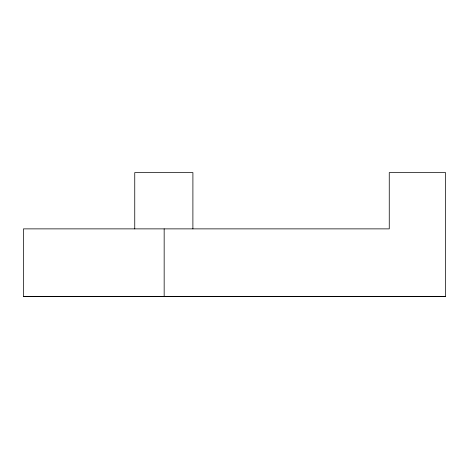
<?xml version="1.0" encoding="UTF-8"?>
<svg xmlns="http://www.w3.org/2000/svg" width="469" height="469" viewBox="0 0 469 469"><rect width="100%" height="100%" fill="white"/><g stroke="black" fill="none" stroke-linecap="round" stroke-linejoin="round"><path stroke-width="0.7" d="M445.538 296.408L445.55 172.592L389.258 172.592L389.258 228.872L23.45 228.872L23.45 296.408L445.538 296.408L23.462 296.367M23.45 296.408L24.347 296.373M192.894 228.872L192.906 172.592L134.75 172.592L134.75 228.872M164.162 228.872L164.162 296.367"/></g></svg>
